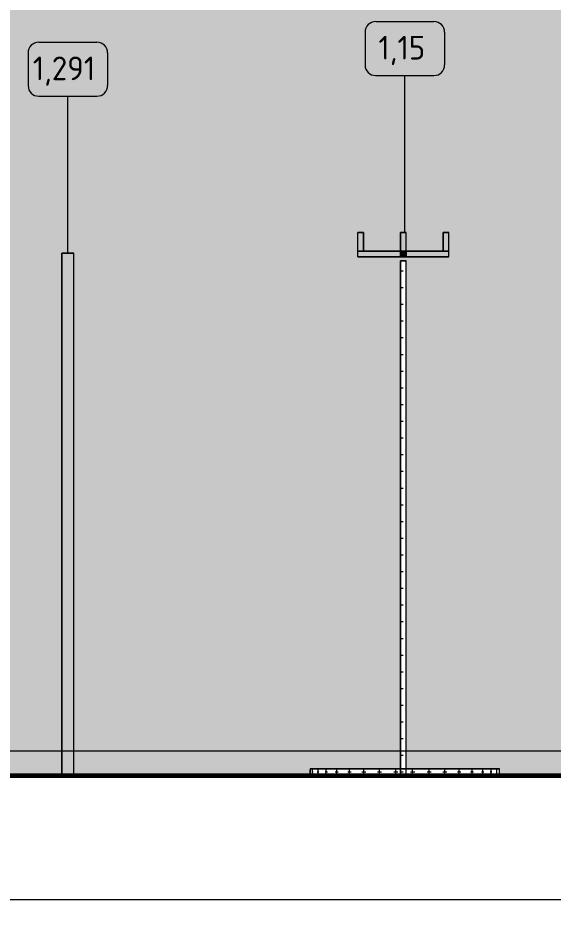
# Model space of a CAD drawing. Header units: millimetres. Extents: x 63432 to 177405, y -1987 to 27578.
# Drawn here: x 168330 to 169459, y 8105 to 9996 of the extents above; entities that cross this region are included whole.
import ezdxf

# ---------------------------------------------------------------- set-up
doc = ezdxf.new("R2010")
doc.units = ezdxf.units.MM
for name, color, linetype, lineweight in [('A-ANNO-DIMS', 7, 'Continuous', 9), ('A-ANNO-DIMS-25', 7, 'Continuous', 9), ('A-GENM-1', 7, 'Continuous', 9), ('A-WALL-PATT', 7, 'Continuous', 9), ('I-FURN', 7, 'Continuous', 9), ('I-FURN-IDEN', 7, 'Continuous', 9)]:
    doc.layers.add(name, color=color, linetype=linetype, lineweight=lineweight)
for name, color, linetype, lineweight, true_color in [('A-FLOR-1', 7, 'Continuous', 9, 0x787878), ('A-FLOR-FNSH-1', 7, 'Continuous', 30, 0x3c3c3c), ('I-FURN-10', 7, 'Continuous', 9, 0x9e9e9e), ('I-FURN-6', 7, 'Continuous', 9, 0xc0c0c0), ('I-FURN-79', 7, 'Continuous', 9, 0xd1d1d1), ('I-FURN-8', 7, 'Continuous', 9, 0xacacac), ('I-FURN-80', 7, 'Continuous', 9, 0xd9d9d9), ('I-FURN-9', 7, 'Continuous', 9, 0x949494)]:
    doc.layers.add(name, color=color, linetype=linetype, lineweight=lineweight, true_color=true_color)
doc.layers.add('I-FURN-15', color=7, linetype='Continuous', lineweight=9, true_color=0xfbfbfb, transparency=0.7)
doc.layers.add('I-FURN-7', color=7, linetype='Continuous', lineweight=9, true_color=0x7f7f7f, transparency=0.7)
doc.styles.add('GOST Common_6', font='GOST_Common.ttf', dxfattribs={"height": 50})
doc.styles.add('ISOCPEUR_3', font='isocpeur.ttf', dxfattribs={"width": 0.9, "height": 50})
doc.dimstyles.new('ISO-2_0_0_9К_Средний_округл2', dxfattribs={"dimscale": 304.8, "dimtxt": 49.799059, "dimasz": 0.123031, "dimexe": 0.098425, "dimexo": 0, "dimgap": 0, "dimtad": 1, "dimdec": 0, "dimrnd": 10, "dimzin": 0, "dimdsep": 46, "dimtxsty": 'ISOCPEUR_3', "dimblk1": 'OBLIQUE', "dimblk2": 'OBLIQUE', "dimsah": 1, "dimcen": 0.09, "dimdle": 0.098425, "dimazin": 0, "dimtfac": 1, "dimtdec": 4, "dimtix": 1, "dimtmove": 0, "dimatfit": 3, "dimfxl": 1, "dimtvp": 1, "dimtolj": 1, "dimtzin": 0, "dimarcsym": 2})
pattern_1 = [(0, (161.946, 0), (17.621, 17.621), [8.811, -26.432]), (90, (166.351, -4.405), (-17.621, 17.621), [8.811, -26.432])]

# ---------------------------------------------------------------- blocks, each defined once
blk = doc.blocks.new('FP_94-Развертка 3_12-6')
at = {"layer": 'I-FURN'}
for p, q in [((-75209.4, 8405.3), (-75208.8, 8405.3)), ((-75209.1, 8400.9), (-75209.1, 8409.7)), ((-75204.7, 8405.3), (-75202.6, 8405.3)), ((-75203.7, 8400.9), (-75203.7, 8409.7)), ((-75194, 8405.3), (-75190.4, 8405.3)), ((-75192.2, 8400.9), (-75192.2, 8409.7)), ((-75177.5, 8405.3), (-75172.6, 8405.3)), ((-75175.1, 8400.9), (-75175.1, 8409.7)), ((-75155.9, 8405.3), (-75149.7, 8405.3)), ((-75152.8, 8400.9), (-75152.8, 8409.7)), ((-75129.7, 8405.3), (-75122.5, 8405.3)), ((-75126.1, 8400.9), (-75126.1, 8409.7)), ((-75099.7, 8405.3), (-75091.8, 8405.3)), ((-75095.8, 8400.9), (-75095.8, 8409.7)), ((-75067, 8405.3), (-75058.5, 8405.3)), ((-75062.8, 8400.9), (-75062.8, 8409.7)), ((-75032.5, 8405.3), (-75023.7, 8405.3)), ((-75028.1, 8400.9), (-75028.1, 8409.7)), ((-74997.3, 8405.3), (-74988.5, 8405.3)), ((-74992.9, 8400.9), (-74992.9, 8409.7)), ((-74962.4, 8405.3), (-74953.9, 8405.3)), ((-74958.1, 8400.9), (-74958.1, 8409.7)), ((-74929, 8405.3), (-74921, 8405.3)), ((-74925, 8400.9), (-74925, 8409.7)), ((-74898.1, 8405.3), (-74890.8, 8405.3)), ((-74894.4, 8400.9), (-74894.4, 8409.7)), ((-74870.6, 8405.3), (-74864.4, 8405.3)), ((-74867.5, 8400.9), (-74867.5, 8409.7)), ((-74847.4, 8405.3), (-74842.4, 8405.3)), ((-74844.9, 8400.9), (-74844.9, 8409.7)), ((-74829.3, 8405.3), (-74825.6, 8405.3)), ((-74827.4, 8400.9), (-74827.4, 8409.7)), ((-74816.7, 8405.3), (-74814.4, 8405.3)), ((-74815.5, 8400.9), (-74815.5, 8409.7)), ((-74810, 8405.3), (-74809.3, 8405.3)), ((-74809.6, 8400.9), (-74809.6, 8409.7))]:
    blk.add_line(p, q, dxfattribs=at)
at = {"layer": 'I-FURN-6'}
for p, q in [((-75209.3, 8412), (-75209.3, 8400)), ((-74809.3, 8400), (-74809.3, 8412))]:
    blk.add_line(p, q, dxfattribs=at)
blk = doc.blocks.new('вешалка - 1_15-25608323-Развертка 3_12-6')
at = {"layer": 'I-FURN'}
h = blk.add_hatch(dxfattribs=at)
h.set_pattern_fill('FP_57', color=256, style=0, pattern_type=2)
h.set_pattern_definition(pattern_1)
h.paths.add_polyline_path([(-75006.3, 8450), (-75006.3, 9483.6), (-75018.3, 9483.6), (-75018.3, 8450)])
h = blk.add_hatch(dxfattribs=at)
h.set_pattern_fill('FP_57', color=256, style=0, pattern_type=2)
h.set_pattern_definition(pattern_1)
h.paths.add_polyline_path([(-75018.3, 8412), (-75006.3, 8412), (-75006.3, 8450), (-75018.3, 8450)])
h = blk.add_hatch(dxfattribs=at)
h.set_pattern_fill('FP_57', color=256, style=0, pattern_type=2)
h.set_pattern_definition(pattern_1)
h.paths.add_polyline_path([(-75006.3, 8400), (-75006.3, 8412), (-75018.3, 8412), (-75018.3, 8400), (-75009.3, 8400)])
at = {"layer": 'I-FURN-7'}
for points in [[(-75096.3, 9504), (-75096.3, 9543.6), (-75108.3, 9543.6), (-75108.3, 9504)], [(-75006.3, 9504), (-75006.3, 9543.6), (-75018.3, 9543.6), (-75018.3, 9504)], [(-74916.3, 9504), (-74916.3, 9543.6), (-74928.3, 9543.6), (-74928.3, 9504)], [(-75096.3, 9492), (-75018.3, 9492), (-75018.3, 9504), (-75108.3, 9504), (-75108.3, 9492)], [(-75006.3, 9492), (-75006.3, 9504), (-75018.3, 9504), (-75018.3, 9492)], [(-74928.3, 9492), (-74916.3, 9492), (-74916.3, 9504), (-75006.3, 9504), (-75006.3, 9492)]]:
    blk.add_hatch(color=256, dxfattribs=at).paths.add_polyline_path(points)
at = {"layer": 'I-FURN-10'}
for p, q in [((-75006.3, 9543.6), (-75018.3, 9543.6)), ((-75018.3, 9543.6), (-75018.3, 9504)), ((-75006.3, 9504), (-75006.3, 9543.6)), ((-75108.3, 9504), (-75096.3, 9504)), ((-75096.3, 9504), (-75108.3, 9504)), ((-75006.3, 9504), (-75018.3, 9504)), ((-75018.3, 9504), (-75006.3, 9504)), ((-75018.3, 9492), (-75018.3, 9504)), ((-75018.3, 9492), (-75018.3, 9504)), ((-75006.3, 9504), (-75006.3, 9492)), ((-75006.3, 9492), (-75006.3, 9504)), ((-74928.3, 9504), (-74916.3, 9504)), ((-74916.3, 9504), (-74928.3, 9504))]:
    blk.add_line(p, q, dxfattribs=at)
at = {"layer": 'I-FURN-6'}
for p, q in [((-75108.3, 9543.6), (-75096.3, 9543.6)), ((-75108.3, 9504), (-75108.3, 9543.6)), ((-75096.3, 9543.6), (-75096.3, 9504)), ((-75018.3, 9543.6), (-75006.3, 9543.6)), ((-75018.3, 9543.6), (-75018.3, 9504)), ((-75006.3, 9504), (-75006.3, 9543.6)), ((-74928.3, 9543.6), (-74916.3, 9543.6)), ((-74928.3, 9504), (-74928.3, 9543.6)), ((-74916.3, 9504), (-74916.3, 9543.6)), ((-75096.3, 9504), (-75108.3, 9504)), ((-75108.3, 9504), (-75018.3, 9504)), ((-75108.3, 9492), (-75108.3, 9504)), ((-75018.3, 9492), (-75108.3, 9492)), ((-75006.3, 9504), (-75018.3, 9504)), ((-75018.3, 9504), (-75006.3, 9504)), ((-75018.3, 9504), (-75018.3, 9492)), ((-75006.3, 9492), (-75018.3, 9492)), ((-75006.3, 9504), (-74916.3, 9504)), ((-75006.3, 9492), (-75006.3, 9504)), ((-74916.3, 9492), (-75006.3, 9492)), ((-74916.3, 9504), (-74928.3, 9504)), ((-74916.3, 9492), (-74916.3, 9504)), ((-75018.3, 9483.6), (-75006.3, 9483.6)), ((-75018.3, 9483.6), (-75018.3, 8412)), ((-75006.3, 8412), (-75006.3, 9483.6)), ((-75209.3, 8412), (-74809.3, 8412))]:
    blk.add_line(p, q, dxfattribs=at)
at = {"layer": 'I-FURN-79'}
for p, q in [((-75006.3, 9483.6), (-75018.3, 9483.6)), ((-75018.3, 8412), (-75018.3, 9483.6)), ((-75006.3, 8412), (-75006.3, 9483.6)), ((-75203.5, 8412), (-75209.3, 8412)), ((-75159, 8412), (-75203.5, 8412)), ((-75122.9, 8412), (-75159, 8412)), ((-75080.2, 8412), (-75122.9, 8412)), ((-75033.4, 8412), (-75080.2, 8412)), ((-75018.3, 8412), (-75033.4, 8412)), ((-75018.3, 8412), (-75018.3, 8400)), ((-74985.2, 8412), (-75006.3, 8412)), ((-75006.3, 8400), (-75006.3, 8412)), ((-74961.4, 8412), (-74985.2, 8412)), ((-74938.4, 8412), (-74961.4, 8412)), ((-74916.4, 8412), (-74938.4, 8412)), ((-74895.7, 8412), (-74916.4, 8412)), ((-74876.7, 8412), (-74895.7, 8412)), ((-74859.6, 8412), (-74876.7, 8412)), ((-74844.7, 8412), (-74859.6, 8412)), ((-74832.2, 8412), (-74844.7, 8412)), ((-74822.3, 8412), (-74832.2, 8412)), ((-74815.1, 8412), (-74822.3, 8412)), ((-74809.3, 8412), (-74815.1, 8412))]:
    blk.add_line(p, q, dxfattribs=at)
at = {"layer": 'I-FURN-8'}
for p, q in [((-75096.3, 9543.6), (-75108.3, 9543.6)), ((-75108.3, 9504), (-75108.3, 9543.6)), ((-75096.3, 9504), (-75096.3, 9543.6)), ((-75018.3, 9543.6), (-75006.3, 9543.6)), ((-75006.3, 9543.6), (-75018.3, 9543.6)), ((-75018.3, 9504), (-75018.3, 9543.6)), ((-75018.3, 9504), (-75018.3, 9543.6)), ((-75006.3, 9504), (-75006.3, 9543.6)), ((-75006.3, 9504), (-75006.3, 9543.6)), ((-74916.3, 9543.6), (-74928.3, 9543.6)), ((-74928.3, 9543.6), (-74928.3, 9504)), ((-74916.3, 9504), (-74916.3, 9543.6)), ((-75108.3, 9492), (-75108.3, 9504)), ((-75108.3, 9492), (-75018.3, 9492)), ((-75018.3, 9504), (-75096.3, 9504)), ((-75018.3, 9492), (-75018.3, 9504)), ((-75018.3, 9492), (-75006.3, 9492)), ((-74928.3, 9504), (-75006.3, 9504)), ((-75006.3, 9492), (-75006.3, 9504)), ((-75006.3, 9492), (-74916.3, 9492)), ((-74916.3, 9492), (-74916.3, 9504))]:
    blk.add_line(p, q, dxfattribs=at)
at = {"layer": 'I-FURN-80'}
for p, q in [((-75009.3, 8412), (-75018.3, 8412)), ((-75018.3, 8400), (-75018.3, 8412)), ((-75006.3, 8412), (-75009.3, 8412)), ((-75006.3, 8400), (-75006.3, 8412))]:
    blk.add_line(p, q, dxfattribs=at)
at = {"layer": 'I-FURN-9'}
for p, q in [((-75018.3, 9504), (-75006.3, 9504)), ((-75006.3, 9504), (-75018.3, 9504))]:
    blk.add_line(p, q, dxfattribs=at)
at = {"layer": 'I-FURN-6'}
blk.add_blockref('FP_94-Развертка 3_12-6', (0, 0), dxfattribs=at)
blk = doc.blocks.new('Плинтус - Плинтус темный _ст_школа_-32864501-Развертка 3_12-6')
at = {"layer": 'A-GENM-1'}
h = blk.add_hatch(color=256, dxfattribs=at)
h.paths.add_polyline_path([(-73958.5, 8400), (-73504.5, 8400), (-73504.5, 8450), (-74380.7, 8450), (-74380.7, 8412), (-74183.7, 8412), (-74183.7, 8400)])
h.paths.add_polyline_path([(-79921, 8400), (-79454.6, 8400.1), (-79464.2, 8408.6), (-79469.7, 8422.3), (-79468.2, 8437.2), (-79464, 8450), (-79936, 8450), (-79936, 8400)])
h.paths.add_polyline_path([(-78981.5, 8400), (-78454.6, 8400.1), (-78464.2, 8408.6), (-78469.7, 8422.3), (-78468.2, 8437.2), (-78464, 8450), (-78976.1, 8450), (-78971.6, 8436.3), (-78970.3, 8422.2), (-78976.4, 8407.9), (-78985.3, 8400), (-78982, 8400)])
h.paths.add_polyline_path([(-74583.7, 8400), (-74583.7, 8412), (-74392.7, 8412), (-74392.7, 8450), (-75006.3, 8450), (-75006.3, 8412), (-74809.3, 8412), (-74809.3, 8400), (-74650.7, 8400)])
h.paths.add_polyline_path([(-77981.5, 8400), (-77454.6, 8400.1), (-77464.2, 8408.6), (-77469.7, 8422.3), (-77468.2, 8437.2), (-77464, 8450), (-77976.1, 8450), (-77971.6, 8436.3), (-77970.3, 8422.2), (-77976.2, 8408), (-77985.3, 8400), (-77982, 8400)])
h.paths.add_polyline_path([(-75209.3, 8400), (-75209.3, 8412), (-75018.3, 8412), (-75018.3, 8450), (-75707.6, 8450), (-75707.6, 8400), (-75343, 8400)])
h.paths.add_polyline_path([(-75732.6, 8400), (-75732.6, 8450), (-75976.1, 8450), (-75971.6, 8436.3), (-75970.3, 8422.2), (-75976.2, 8408), (-75985.3, 8400), (-75896.7, 8400)])
h.paths.add_polyline_path([(-76981.5, 8400), (-76454.6, 8400.1), (-76464.2, 8408.6), (-76469.7, 8422.3), (-76468.2, 8437.2), (-76464, 8450), (-76976.1, 8450), (-76971.6, 8436.3), (-76970.3, 8422.2), (-76976.2, 8408), (-76985.3, 8400), (-76982, 8400)])
h.paths.add_polyline_path([(-76173.6, 8407.7), (-76003.7, 8407.7), (-75997, 8409), (-75992.4, 8411.5), (-75988, 8416.1), (-75985.6, 8421.1), (-75984.7, 8427), (-75986, 8433.7), (-75991.6, 8450), (-76448.4, 8450), (-76454.4, 8432), (-76455.3, 8427), (-76454.3, 8420.7), (-76451.3, 8415.2), (-76447.5, 8411.4), (-76442.2, 8408.6), (-76436.3, 8407.7), (-76208.2, 8407.7)])
h.paths.add_polyline_path([(-79219.4, 8407.7), (-79003.7, 8407.7), (-78997, 8409), (-78992.4, 8411.5), (-78988, 8416.1), (-78985.6, 8421.1), (-78984.7, 8427), (-78986.3, 8434.5), (-78991.6, 8450), (-79448.4, 8450), (-79454.4, 8432), (-79455.3, 8427), (-79454.3, 8420.7), (-79451.3, 8415.2), (-79447.5, 8411.4), (-79442.2, 8408.6), (-79436.3, 8407.7), (-79254, 8407.7)])
h.paths.add_polyline_path([(-77281.2, 8407.7), (-77003.7, 8407.7), (-76997, 8409), (-76992.4, 8411.5), (-76988, 8416.1), (-76985.6, 8421.1), (-76984.7, 8427), (-76986.3, 8434.5), (-76991.6, 8450), (-77448.4, 8450), (-77454.4, 8432), (-77455.3, 8427), (-77454.2, 8420.6), (-77451.3, 8415.2), (-77447.5, 8411.4), (-77442.2, 8408.6), (-77436.3, 8407.7), (-77315.8, 8407.7)])
h.paths.add_polyline_path([(-78008, 8407.7), (-78003.7, 8407.7), (-77997, 8409), (-77992.4, 8411.5), (-77988, 8416.1), (-77985.6, 8421.1), (-77984.7, 8427), (-77986.3, 8434.5), (-77991.6, 8450), (-78448.4, 8450), (-78454.4, 8432), (-78455.3, 8427), (-78454.3, 8420.7), (-78451.3, 8415.2), (-78447.5, 8411.4), (-78442.2, 8408.6), (-78436.3, 8407.7), (-78042.6, 8407.7)])
for p, q in [((-75976.1, 8450), (-75732.6, 8450)), ((-75732.6, 8450), (-75707.6, 8450)), ((-75707.6, 8450), (-75018.3, 8450)), ((-75018.3, 8450), (-75006.3, 8450)), ((-75006.3, 8450), (-74392.7, 8450))]:
    blk.add_line(p, q, dxfattribs=at)
blk = doc.blocks.new('DIMBLOCK69-Развертка 3_12-6')
at = {"layer": 'A-ANNO-DIMS-25'}
for p, q in [((164235.6, 8400), (164235.6, 8105.4)), ((164235.6, 8135.4), (164235.6, 8400)), ((170636.1, 8400), (170636.1, 8105.4)), ((170636.1, 8135.4), (170636.1, 8400)), ((170636.1, 8135.4), (164235.6, 8135.4))]:
    blk.add_line(p, q, dxfattribs=at)
at = {"layer": 'A-ANNO-DIMS-25', "lineweight": 20}
for p, q in [((164235.6, 8135.4), (164254.4, 8154.2)), ((170636.1, 8135.4), (170654.9, 8154.2)), ((164235.6, 8135.4), (164216.9, 8116.7)), ((170636.1, 8135.4), (170617.4, 8116.7))]:
    blk.add_line(p, q, dxfattribs=at)
at = {"layer": 'A-ANNO-DIMS-25', "color": 0, "insert": (167370.3, 8200.8), "char_height": 50, "width": 157.442, "attachment_point": 1, "line_spacing_factor": 1.149209, "style": 'ISOCPEUR_3'}
blk.add_mtext('6400', dxfattribs=at)
blk = doc.blocks.new('_Oblique')
at = {"color": 0, "linetype": 'ByBlock', "lineweight": -2}
blk.add_line((-0.5, -0.5), (0.5, 0.5), dxfattribs=at)
blk = doc.blocks.new('Марка_Мебель - В прямоуг_Balcon_Марка-25523697-Развертка 3_12-6')
at = {"layer": 'I-FURN-IDEN'}
for p, q in [((-75070.7, 9988.5), (-74947.9, 9988.5)), ((-75093.2, 9966), (-75093.2, 9896.9)), ((-74925.4, 9966), (-74925.4, 9897.1)), ((-75070.8, 9874.6), (-74947.9, 9874.6))]:
    blk.add_line(p, q, dxfattribs=at)
for centre, radius, start, end in [((-75070.7, 9966), 22.5, 90, 180), ((-74947.9, 9966), 22.5, 0, 90), ((-75070.8, 9896.9), 22.3, 180, 270), ((-74947.9, 9897.1), 22.5, 270, 0)]:
    blk.add_arc(centre, radius, start, end, dxfattribs=at)

msp = doc.modelspace()

# ---------------------------------------------------------------- hatches: boundary and pattern name
at = {"layer": 'A-FLOR-1'}
h = msp.add_hatch(color=256, dxfattribs=at)
h.paths.add_polyline_path([(159727.5, 8395), (172889.2, 8395), (172889.2, 8400), (159695.6, 8400), (159695.7, 8395), (159700.5, 8395)])
h.paths.add_polyline_path([(177372.5, 8395), (177375.6, 8395), (177375.6, 8400), (173762, 8400), (173762, 8395), (177326.9, 8395)])
at = {"layer": 'A-WALL-PATT'}
h = msp.add_hatch(color=256, dxfattribs=at)
h.paths.add_polyline_path([(164234.6, 8450), (164691.8, 8450), (164825.3, 8839.5), (164732.4, 8839.5), (164732.4, 8852.2), (164829.6, 8852.2), (164893.8, 9039.4), (164693.9, 9039.4), (164693.9, 9052.1), (164950.4, 9052.1), (164960, 9050.6), (164969.1, 9046), (164975.8, 9039.4), (164980.9, 9029.1), (165041.6, 8852.2), (165075.3, 8852.2), (165075.3, 8840.4), (165077.8, 8840.7), (165088.5, 8844.9), (165096.1, 8849.9), (165103.5, 8857.9), (165108.4, 8866.3), (165111.4, 8876.2), (165126.5, 8961.9), (165120.2, 8963), (165158.2, 9178.8), (165164.5, 9177.4), (165151.3, 9102.6), (165163.8, 9100.4), (165123.2, 8872), (165120.1, 8861.3), (165113.4, 8849.8), (165103.5, 8839.6), (165093.2, 8832.9), (165080.8, 8828.3), (165067.6, 8826.8), (165050.3, 8826.8), (165179.7, 8450), (165691.8, 8450), (165825.3, 8839.5), (165732.4, 8839.5), (165732.4, 8852.2), (165829.6, 8852.2), (165893.8, 9039.4), (165693.9, 9039.4), (165693.9, 9052.1), (165950.4, 9052.1), (165960, 9050.6), (165969.1, 9046), (165975.8, 9039.4), (165980.9, 9029.1), (166041.6, 8852.2), (166075.3, 8852.2), (166075.3, 8840.4), (166078.4, 8840.9), (166088.5, 8844.9), (166096.1, 8849.9), (166103.5, 8857.9), (166108.4, 8866.3), (166111.4, 8876.2), (166126.5, 8961.9), (166120.2, 8963), (166158.2, 9178.8), (166164.5, 9177.4), (166151.3, 9102.6), (166163.8, 9100.4), (166123.2, 8872), (166120.1, 8861.3), (166113, 8849.4), (166103.5, 8839.6), (166093.2, 8832.9), (166080.8, 8828.3), (166067.6, 8826.8), (166050.3, 8826.8), (166179.7, 8450), (166691.8, 8450), (166825.3, 8839.5), (166732.4, 8839.5), (166732.4, 8852.2), (166829.6, 8852.2), (166893.8, 9039.4), (166693.9, 9039.4), (166693.9, 9052.1), (166950.4, 9052.1), (166960, 9050.6), (166969.1, 9046), (166975.8, 9039.4), (166980.7, 9029.9), (167041.6, 8852.2), (167075.3, 8852.2), (167075.3, 8840.4), (167077.8, 8840.7), (167088.5, 8844.9), (167096.1, 8849.9), (167103.5, 8857.9), (167108.4, 8866.3), (167111.4, 8876.2), (167126.5, 8961.9), (167120.2, 8963), (167158.2, 9178.8), (167164.5, 9177.4), (167151.3, 9102.6), (167163.8, 9100.4), (167123.2, 8872), (167120.1, 8861.3), (167113.4, 8849.8), (167103.5, 8839.6), (167093.2, 8832.9), (167080.8, 8828.3), (167067.6, 8826.8), (167050.3, 8826.8), (167179.7, 8450), (167691.8, 8450), (167825.3, 8839.5), (167732.4, 8839.5), (167732.4, 8852.2), (167829.6, 8852.2), (167893.8, 9039.4), (167693.9, 9039.4), (167693.9, 9052.1), (167950.4, 9052.1), (167960, 9050.6), (167969.1, 9046), (167975.8, 9039.4), (167980.9, 9029.1), (168041.6, 8852.2), (168075.3, 8852.2), (168075.3, 8840.4), (168077.8, 8840.7), (168088.5, 8844.9), (168096.1, 8849.9), (168103.5, 8857.9), (168108.4, 8866.3), (168111.4, 8876.2), (168126.5, 8961.9), (168120.2, 8963), (168158.2, 9178.8), (168164.5, 9177.4), (168151.3, 9102.6), (168163.8, 9100.4), (168123.2, 8872), (168120.1, 8861.3), (168113.4, 8849.8), (168103.5, 8839.6), (168093.2, 8832.9), (168080.8, 8828.3), (168067.6, 8826.8), (168050.3, 8826.8), (168179.7, 8450), (168423, 8450), (168423, 9500), (168448, 9500), (168448, 8450), (169137.3, 8450), (169137.3, 9483.6), (169149.3, 9483.6), (169149.3, 8450), (169762.9, 8450), (169762.9, 9483.6), (169774.9, 9483.6), (169774.9, 8450), (170635.6, 8450), (170635.6, 13150), (164234.6, 13150), (164234.6, 8479.4)])
h.paths.add_polyline_path([(164707.2, 8450), (165164, 8450), (165034.7, 8826.8), (164836.3, 8826.5), (164831.6, 8813.2), (164830.9, 8810.7), (164717.3, 8479.4)])
h.paths.add_polyline_path([(166164, 8450), (166034.7, 8826.8), (165836.3, 8826.5), (165831.6, 8813.2), (165830.9, 8810.7), (165707.2, 8450), (166147.6, 8450)])
h.paths.add_polyline_path([(166805.2, 8450), (167164, 8450), (167034.7, 8826.8), (166836.3, 8826.5), (166831.6, 8813.2), (166830.9, 8810.7), (166707.2, 8450), (166736, 8450)])
h.paths.add_polyline_path([(167843.5, 8450), (168164, 8450), (168034.7, 8826.8), (167836.3, 8826.5), (167831.6, 8813.2), (167830.9, 8810.7), (167707.2, 8450), (167774.3, 8450)])
h.paths.add_polyline_path([(165905.3, 8852.2), (166028.2, 8852.2), (165968.2, 9026.8), (165961.4, 9035.9), (165950.4, 9039.4), (165907.3, 9039.4), (165843.1, 8852.2), (165870.7, 8852.2)])
h.paths.add_polyline_path([(167843.1, 8852.2), (168028.2, 8852.2), (167968.2, 9026.8), (167961.4, 9035.9), (167950.4, 9039.4), (167907.3, 9039.4), (167843.5, 8853.6)])
h.paths.add_polyline_path([(164936.2, 8852.2), (165028.2, 8852.2), (164968.2, 9026.8), (164961.4, 9035.9), (164950.4, 9039.4), (164907.3, 9039.4), (164843.1, 8852.2), (164901.6, 8852.2)])
h.paths.add_polyline_path([(166863.3, 8852.2), (167028.2, 8852.2), (166968.2, 9026.8), (166961.4, 9035.9), (166950.4, 9039.4), (166907.3, 9039.4), (166843.1, 8852.2), (166858.3, 8852.2)])
h.paths.add_polyline_path([(166874.4, 9055.4), (166441.4, 9055.4), (166441.4, 9074.5), (167024.5, 9074.5), (167024.5, 9055.4), (166874.7, 9055.4)])
h.paths.add_polyline_path([(164975.7, 9055.4), (164441.4, 9055.4), (164441.4, 9074.5), (165024.5, 9074.5), (165024.5, 9055.4), (164975.8, 9055.4)])
h.paths.add_polyline_path([(168023.2, 9055.4), (167441.4, 9055.4), (167441.4, 9074.5), (168024.5, 9074.5), (168024.5, 9055.4)])
h.paths.add_polyline_path([(165766.9, 9055.4), (165441.4, 9055.4), (165441.4, 9074.5), (166024.5, 9074.5), (166024.5, 9055.4), (165836.1, 9055.4)])
h.paths.add_polyline_path([(170154, 9259), (170154, 9341), (170236, 9341), (170236, 9259), (170155, 9259)])
h.paths.add_polyline_path([(170277.8, 9259), (170277.8, 9341), (170359.8, 9341), (170359.8, 9259), (170278.8, 9259)])
h.paths.add_polyline_path([(170481.4, 9259), (170399.4, 9259), (170399.4, 9341), (170481.4, 9341), (170481.4, 9260)])
h.paths.add_polyline_path([(170155, 9260), (170235, 9260), (170235, 9340), (170155, 9340), (170155, 9262)])
h.paths.add_polyline_path([(170278.8, 9260), (170358.8, 9260), (170358.8, 9340), (170278.8, 9340), (170278.8, 9262)])
h.paths.add_polyline_path([(170480.4, 9260), (170480.4, 9340), (170400.4, 9340), (170400.4, 9260), (170478.4, 9260)])
h.paths.add_polyline_path([(170335.5, 9262), (170280.8, 9262), (170280.8, 9338), (170356.8, 9338), (170356.8, 9262), (170345.8, 9262)])
h.paths.add_polyline_path([(170197.1, 9262), (170157, 9262), (170157, 9338), (170233, 9338), (170233, 9262), (170222, 9262)])
h.paths.add_polyline_path([(170402.4, 9262), (170402.4, 9338), (170478.4, 9338), (170478.4, 9262), (170412.4, 9262)])
h.paths.add_polyline_path([(170412.4, 9272), (170468.4, 9272), (170468.4, 9328), (170412.4, 9328), (170412.4, 9273)])
h.paths.add_polyline_path([(170345.8, 9272), (170346.8, 9272), (170346.8, 9328), (170290.8, 9328), (170290.8, 9272), (170335.5, 9272)])
h.paths.add_polyline_path([(170168, 9272), (170223, 9272), (170223, 9328), (170167, 9328), (170167, 9272)])
h.paths.add_polyline_path([(170345.8, 9273), (170291.8, 9273), (170291.8, 9327), (170345.8, 9327), (170345.8, 9324)])
h.paths.add_polyline_path([(170467.4, 9273), (170413.4, 9273), (170413.4, 9327), (170467.4, 9327), (170467.4, 9324)])
h.paths.add_polyline_path([(170197.1, 9273), (170168, 9273), (170168, 9327), (170222, 9327), (170222, 9273)])
h.paths.add_polyline_path([(169762.9, 9492), (169672.9, 9492), (169672.9, 9543.6), (169684.9, 9543.6), (169684.9, 9504), (169762.9, 9504), (169762.9, 9543.6), (169774.9, 9543.6), (169774.9, 9504), (169852.9, 9504), (169852.9, 9543.6), (169864.9, 9543.6), (169864.9, 9492), (169774.9, 9492)])
h.paths.add_polyline_path([(169047.3, 9492), (169047.3, 9543.6), (169059.3, 9543.6), (169059.3, 9504), (169137.3, 9504), (169137.3, 9543.6), (169149.3, 9543.6), (169149.3, 9504), (169227.3, 9504), (169227.3, 9543.6), (169239.3, 9543.6), (169239.3, 9492), (169137.3, 9492)])
at = {"layer": 'I-FURN-15'}
for points in [[(168448, 8450), (168448, 9500), (168423, 9500), (168423, 8450)], [(168423, 8400), (168448, 8400), (168448, 8450), (168423, 8450)]]:
    msp.add_hatch(color=256, dxfattribs=at).paths.add_polyline_path(points)

# ---------------------------------------------------------------- linework, layer by layer
at = {"layer": 'A-FLOR-FNSH-1'}
for p, q in [((177395.6, 8395), (159675.4, 8395)), ((173519.6, 8400), (159695.6, 8400))]:
    msp.add_line(p, q, dxfattribs=at)
at = {"layer": 'I-FURN-6'}
for p, q in [((168423, 9500), (168448, 9500)), ((168423, 9500), (168423, 8400)), ((168448, 8400), (168448, 9500)), ((168448, 8400), (168423, 8400))]:
    msp.add_line(p, q, dxfattribs=at)
at = {"layer": 'I-FURN-79'}
for p, q in [((168448, 9500), (168423, 9500)), ((168423, 8400), (168423, 9500)), ((168448, 8400), (168448, 9500))]:
    msp.add_line(p, q, dxfattribs=at)
at = {"layer": 'I-FURN-IDEN'}
for p, q in [((169146.3, 9543.6), (169146.3, 9874.6)), ((168435.5, 9500), (168435.5, 9831))]:
    msp.add_line(p, q, dxfattribs=at)

# ---------------------------------------------------------------- block references
at = {"layer": 'A-GENM-1'}
msp.add_blockref('Плинтус - Плинтус темный _ст_школа_-32864501-Развертка 3_12-6', (244155.6, 0), dxfattribs=at)
at = {"layer": 'I-FURN-79'}
msp.add_blockref('вешалка - 1_15-25608323-Развертка 3_12-6', (244155.6, 0), dxfattribs=at)
at = {"layer": 'I-FURN-IDEN'}
for p in [(244155.6, 0), (243444.8, -43.6)]:
    msp.add_blockref('Марка_Мебель - В прямоуг_Balcon_Марка-25523697-Развертка 3_12-6', p, dxfattribs=at)

# ---------------------------------------------------------------- texts
at = {"layer": 'I-FURN-IDEN', "char_height": 50, "attachment_point": 1, "style": 'GOST Common_6'}
for s, insert, width in [('1,15', (169090.6, 9958.3), 126.266), ('1,291', (168361.5, 9914.7), 170.359)]:
    msp.add_mtext(s, dxfattribs=dict(at, insert=insert, width=width))

# ---------------------------------------------------------------- dimensions: what is measured, and where the dimension line sits
at = {"layer": 'A-ANNO-DIMS'}
dim = msp.add_linear_dim(base=(164235.61767, 8135.44256), p1=(170636.11766, 8400), p2=(164235.61767, 8400), dimstyle='ISO-2_0_0_9К_Средний_округл2', override={"dimpost": '<>', "dimfxl": 6400.499987}, dxfattribs=at)
dim.commit()
dim.dimension.update_dxf_attribs({"geometry": 'DIMBLOCK69-Развертка 3_12-6', "text_midpoint": (167435.86767, 8160.44256)})

doc.saveas('drawing.dxf')
